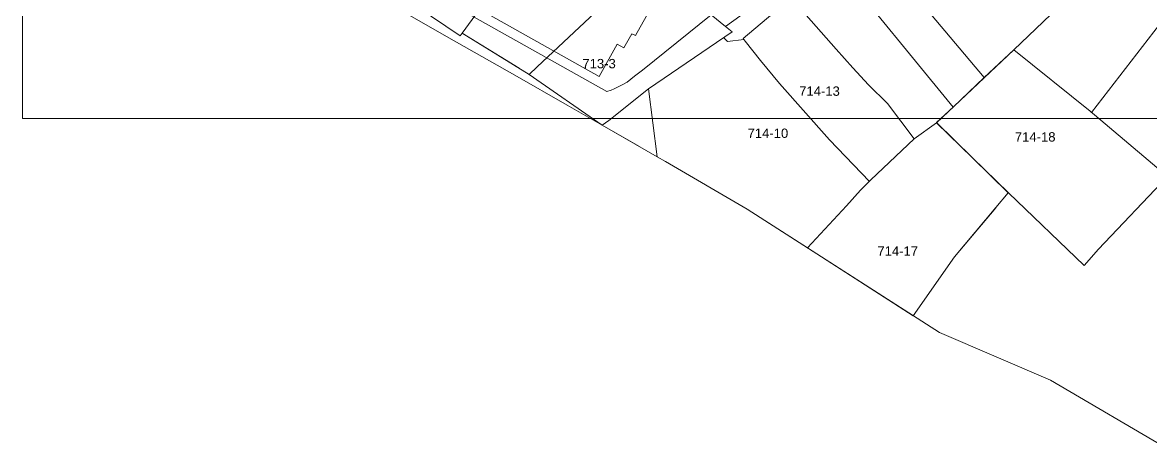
# Model space of a CAD drawing. Header units: metres. Extents: x 7511825 to 7512099, y 4692231 to 4692445.
# Drawn here: x 7511825.2 to 7512006.2, y 4692254.2 to 4692323.1 of the extents above; entities that cross this region are included whole.
import ezdxf

# ---------------------------------------------------------------- set-up
doc = ezdxf.new("R2010")
doc.units = ezdxf.units.M
doc.header["$XCLIPFRAME"] = 0
doc.layers.add('fer +', color=32, linetype='Continuous')
doc.layers.add('PARCELA', color=7, linetype='Continuous')
for name, color, linetype, lineweight in [('leja xeni', 1, 'Continuous', 0), ('Parc fqinje -fr', 8, 'Continuous', 0), ('Parcela Baze', 7, 'Continuous', 0), ('parcelat-mungese v3', 1, 'Continuous', 0)]:
    doc.layers.add(name, color=color, linetype=linetype, lineweight=lineweight)
doc.layers.add('parcelat e vjetra', color=7, linetype='Continuous', lineweight=0, true_color=0x848443)
doc.layers.add('parcelat e vjetra nr', color=7, linetype='Continuous', lineweight=0, true_color=0x848443)
doc.styles.get("Standard").update_dxf_attribs({"font": 'arial.ttf'})
picture_1 = doc.add_image_def('image1.tif', size_in_pixel=(11235, 8447))

msp = doc.modelspace()

# ---------------------------------------------------------------- linework, layer by layer
at = {"layer": 'leja xeni', "flags": 128}
msp.add_lwpolyline([(7511881.64, 4692356.48), (7511872.33, 4692339.92), (7511917.71, 4692314.41), (7511920.6, 4692319.56), (7511921.64, 4692318.97), (7511922.97, 4692321.23), (7511923.53, 4692321), (7511928.63, 4692330.07)], close=True, dxfattribs=at)
at = {"layer": 'Parc fqinje -fr', "lineweight": 0, "flags": 128}
msp.add_lwpolyline([(7511924.08, 4692303.19), (7511918.21, 4692306.55), (7511919.27, 4692307.31), (7511925.6, 4692312.43)], dxfattribs=at)
at = {"layer": 'PARCELA', "lineweight": 0}
msp.add_lwpolyline([(7511904.88, 4692315.71), (7511895.71, 4692321.36), (7511895.38, 4692320.91), (7511890.79, 4692324.02), (7511881.31, 4692330.4), (7511875.6, 4692333.7), (7511862.81, 4692340.78), (7511863.88, 4692347.02)], dxfattribs=at)
at = {"layer": 'Parcela Baze', "flags": 128}
msp.add_lwpolyline([(7511935.68, 4692324.29), (7511924.65, 4692315.43), (7511923.4, 4692314.43), (7511922.18, 4692313.5), (7511921.29, 4692312.97), (7511920.13, 4692312.4), (7511919.62, 4692312.19), (7511918.96, 4692311.99), (7511892.39, 4692326.93)], dxfattribs=at)
at = {"layer": 'Parcela Baze', "lineweight": 0, "flags": 128}
msp.add_lwpolyline([(7511940.93, 4692320.33), (7511938.32, 4692320.01), (7511937.66, 4692320.63)], dxfattribs=at)
at = {"layer": 'parcelat e vjetra', "lineweight": 0, "flags": 128}
for points in [[(7511912.21, 4692343.58), (7511900.26, 4692353.64), (7511899.38, 4692354.42), (7511891.6, 4692343.92), (7511887.49, 4692338.88), (7511881.58, 4692330.79), (7511881.31, 4692330.4), (7511890.79, 4692324.02), (7511895.38, 4692320.91), (7511895.71, 4692321.36), (7511906.48, 4692314.72), (7511918.21, 4692306.55), (7511912.58, 4692309.77), (7511904.17, 4692314.58), (7511894.83, 4692319.91), (7511883.85, 4692326.19), (7511862.81, 4692340.78), (7511875.6, 4692333.7), (7511883.09, 4692349.07), (7511889.34, 4692361.68), (7511890.88, 4692364.85), (7511890.29, 4692365.44)], [(7512009.67, 4692254.17), (7511990.14, 4692265.63), (7511972.31, 4692273.25), (7511941.46, 4692293.1), (7511928.33, 4692300.75), (7511927.02, 4692301.51), (7511918.21, 4692306.55), (7511919.27, 4692307.31), (7511925.6, 4692312.43), (7511939.02, 4692321.55), (7511937.96, 4692322.42), (7511950.25, 4692331.33), (7511962.5, 4692339.88), (7511968.34, 4692344.46), (7511984.02, 4692356.97), (7511985.85, 4692355.25)], [(7512009.67, 4692254.17), (7511990.14, 4692265.63), (7511972.31, 4692273.25), (7511941.46, 4692293.1), (7511928.33, 4692300.75), (7511927.02, 4692301.51), (7511918.21, 4692306.55), (7511919.27, 4692307.31), (7511925.6, 4692312.43), (7511939.02, 4692321.55), (7511937.96, 4692322.42), (7511950.25, 4692331.33), (7511962.5, 4692339.88), (7511968.34, 4692344.46), (7511984.02, 4692356.97), (7511985.85, 4692355.25), (7511982.77, 4692353.15), (7511966.63, 4692340.81), (7511960.84, 4692336.46), (7511979.51, 4692314.21), (7511984.22, 4692318.67)], [(7511982.77, 4692353.15), (7511985.85, 4692355.25), (7512004.36, 4692337.95), (7511984.22, 4692318.67), (7511979.51, 4692314.21), (7511960.84, 4692336.46), (7511966.63, 4692340.81), (7511982.77, 4692353.15)], [(7512014, 4692331.06), (7512007.6, 4692322.74), (7511996.73, 4692308.59), (7511996.48, 4692308.81), (7511984.22, 4692318.67), (7512004.36, 4692337.95), (7512007.31, 4692335.19), (7512013.22, 4692331.47), (7512014, 4692331.06)], [(7511925.49, 4692332.64), (7511907.76, 4692315.93), (7511906.48, 4692314.72)], [(7511906.48, 4692314.72), (7511907.76, 4692315.93), (7511925.49, 4692332.64)], [(7511974.51, 4692309.47), (7511955.39, 4692332.88), (7511940.79, 4692320.51), (7511941.15, 4692320.06), (7511943.57, 4692316.96), (7511946.62, 4692313.29), (7511954.68, 4692304.19), (7511961.07, 4692297.55)], [(7511971.83, 4692307.01), (7511983.33, 4692295.73), (7511981.33, 4692293.35), (7511974.71, 4692285.41), (7511968.09, 4692275.96), (7511951.12, 4692286.89), (7511941.46, 4692293.1), (7511928.33, 4692300.75), (7511927.02, 4692301.51), (7511925.6, 4692312.43), (7511939.02, 4692321.55), (7511937.96, 4692322.42), (7511950.25, 4692331.33)], [(7511948.49, 4692327.04), (7511955.74, 4692318.76), (7511958.42, 4692315.76), (7511960.9, 4692313.06), (7511963.97, 4692310.04), (7511968.23, 4692304.39)], [(7511898.25, 4692324.78), (7511897.32, 4692323.53), (7511895.71, 4692321.36)], [(7511895.71, 4692321.36), (7511897.32, 4692323.53), (7511898.25, 4692324.78)], [(7511935.68, 4692324.29), (7511937.96, 4692322.42), (7511939.02, 4692321.55), (7511925.6, 4692312.43), (7511919.27, 4692307.31), (7511918.21, 4692306.55)], [(7512007.6, 4692322.74), (7511996.73, 4692308.59), (7511996.48, 4692308.81), (7511984.22, 4692318.67), (7511979.51, 4692314.21), (7511974.51, 4692309.47), (7511971.83, 4692307.01)], [(7511984.22, 4692318.67), (7511996.48, 4692308.81), (7511996.73, 4692308.59), (7512007.6, 4692322.74)], [(7511971.85, 4692306.96), (7511968.23, 4692304.39), (7511961.32, 4692297.79), (7511959.65, 4692296.14), (7511957.39, 4692293.62), (7511951.12, 4692286.89)], [(7511981.37, 4692293.31), (7511974.71, 4692285.41), (7511968.09, 4692275.96)]]:
    msp.add_lwpolyline(points, dxfattribs=at)
msp.add_lwpolyline([(7511997.85, 4692286.66), (7511995.53, 4692284.05), (7511983.37, 4692295.69), (7511971.85, 4692306.96), (7511984.22, 4692318.67), (7511996.48, 4692308.81), (7512008.93, 4692298.35)], close=True, dxfattribs=at)
at = {"layer": 'parcelat-mungese v3', "lineweight": 0, "flags": 128}
msp.add_lwpolyline([(7511925.6, 4692312.43), (7511927.02, 4692301.51)], dxfattribs=at)

# ---------------------------------------------------------------- texts
at = {"layer": 'parcelat e vjetra nr'}
for s, p in [('713-3', (7511915.01, 4692315.71)), ('714-13', (7511949.8, 4692311.29)), ('714-10', (7511941.52, 4692304.53)), ('714-18', (7511984.41, 4692303.94)), ('714-17', (7511962.35, 4692285.61))]:
    msp.add_text(s, height=1.5, dxfattribs=at).set_placement(p)

# ---------------------------------------------------------------- pictures from other files: only their frames are drawn
at = {"layer": 'fer +', "lineweight": 13}
image = msp.add_image(picture_1, insert=(7510761.39, 4690852.67), size_in_units=(2378.08, 1787.95), dxfattribs=at)
image.set_boundary_path([(5025.28, 987.89), (5895.77, 1572.6)])
image.dxf.flags = 15

doc.saveas('drawing.dxf')
